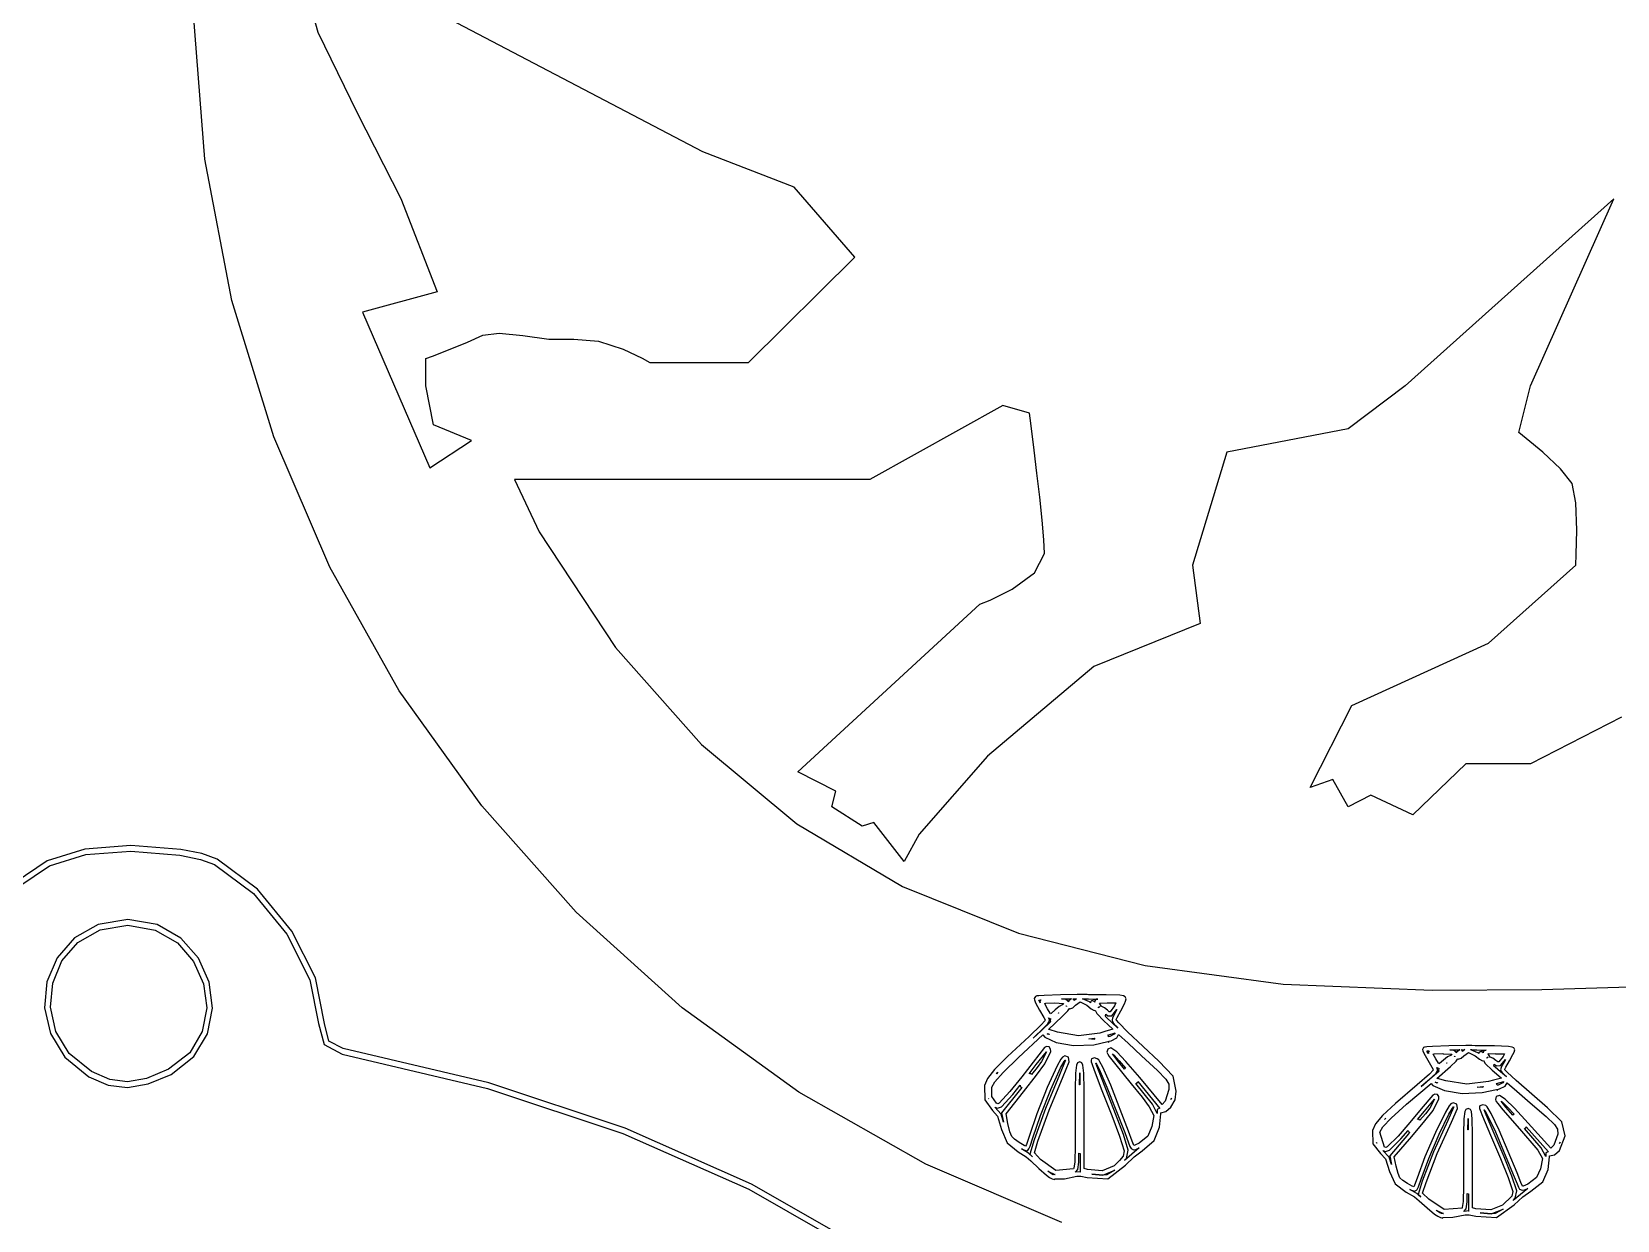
# Model space of a CAD drawing. Extents: x 23 to 528, y 384 to 592.
# Drawn here: x 342.7 to 404.4, y 485 to 531.3 of the extents above; entities that cross this region are included whole.
import ezdxf

# ---------------------------------------------------------------- set-up
doc = ezdxf.new("R2010")
doc.units = 0
doc.layers.get('0').update_dxf_attribs({"linetype": 'CONTINUOUS'})

msp = doc.modelspace()

# ---------------------------------------------------------------- linework, layer by layer
at = {"color": 0}
for p, q in [((352.944, 534.289), (353.811, 531.23)), ((368.797, 526.567), (355.205, 533.7)), ((349.413, 526.288), (348.97, 531.936)), ((353.811, 531.23), (355.339, 528.087)), ((355.339, 528.087), (357.043, 524.75)), ((372.343, 525.201), (368.797, 526.567)), ((350.463, 520.785), (349.413, 526.288)), ((374.706, 522.467), (372.343, 525.201)), ((357.043, 524.75), (358.447, 521.116)), ((404.248, 524.743), (396.124, 517.458)), ((400.999, 517.458), (404.248, 524.743)), ((370.568, 518.368), (374.706, 522.467)), ((358.447, 521.116), (355.54, 520.333)), ((352.09, 515.475), (350.463, 520.785)), ((355.54, 520.333), (358.161, 514.272)), ((358.898, 518.862), (359.632, 519.162)), ((359.632, 519.162), (360.228, 519.434)), ((360.228, 519.434), (360.867, 519.515)), ((360.867, 519.515), (361.781, 519.416)), ((361.781, 519.416), (362.804, 519.282)), ((362.804, 519.282), (363.774, 519.278)), ((363.774, 519.278), (364.733, 519.201)), ((364.733, 519.201), (365.693, 518.883)), ((358.013, 518.52), (358.274, 518.622)), ((358.013, 517.458), (358.013, 518.52)), ((358.274, 518.622), (358.898, 518.862)), ((365.693, 518.883), (366.43, 518.534)), ((366.43, 518.534), (366.727, 518.368)), ((366.727, 518.368), (370.568, 518.368)), ((358.309, 515.941), (358.013, 517.458)), ((396.124, 517.458), (393.908, 515.789)), ((400.554, 515.638), (400.999, 517.458)), ((380.464, 516.7), (375.296, 513.817)), ((381.501, 516.396), (380.464, 516.7)), ((359.784, 515.334), (358.309, 515.941)), ((381.526, 516.206), (381.501, 516.396)), ((381.593, 515.691), (381.526, 516.206)), ((354.274, 510.395), (352.09, 515.475)), ((358.161, 514.272), (359.784, 515.334)), ((381.688, 514.95), (381.593, 515.691)), ((393.908, 515.789), (389.181, 514.879)), ((400.837, 515.415), (400.554, 515.638)), ((401.479, 514.879), (400.837, 515.415)), ((381.794, 514.064), (381.688, 514.95)), ((389.181, 514.879), (387.851, 510.477)), ((402.174, 514.23), (401.479, 514.879)), ((381.903, 513.129), (381.794, 514.064)), ((402.622, 513.662), (402.174, 514.23)), ((375.296, 513.817), (361.467, 513.817)), ((361.467, 513.817), (362.419, 511.775)), ((402.77, 512.911), (402.622, 513.662)), ((381.998, 512.233), (381.903, 513.129)), ((402.809, 511.842), (402.77, 512.911)), ((382.065, 511.471), (381.998, 512.233)), ((362.419, 511.775), (365.397, 507.27)), ((402.788, 510.893), (402.809, 511.842)), ((382.09, 510.932), (382.065, 511.471)), ((356.979, 505.591), (354.274, 510.395)), ((381.698, 510.177), (382.09, 510.932)), ((387.851, 510.477), (388.147, 508.201)), ((399.373, 507.443), (402.77, 510.477)), ((402.77, 510.477), (402.788, 510.893)), ((380.834, 509.549), (381.698, 510.177)), ((379.578, 508.96), (379.97, 509.118)), ((379.97, 509.118), (380.834, 509.549)), ((372.491, 502.433), (379.578, 508.96)), ((388.147, 508.201), (384.013, 506.532)), ((365.397, 507.27), (368.737, 503.495)), ((394.056, 505.012), (399.373, 507.443)), ((384.013, 506.532), (379.875, 503.036)), ((360.186, 501.103), (356.979, 505.591)), ((392.43, 501.826), (394.056, 505.012)), ((404.544, 504.557), (400.999, 502.737)), ((368.737, 503.495), (372.456, 500.408)), ((379.875, 503.036), (377.215, 500.006)), ((373.966, 501.675), (372.491, 502.433)), ((398.487, 502.737), (396.42, 500.761)), ((400.999, 502.737), (398.487, 502.737)), ((393.315, 502.13), (392.43, 501.826)), ((393.908, 501.064), (393.315, 502.13)), ((363.866, 496.972), (360.186, 501.103)), ((373.817, 501.064), (373.966, 501.675)), ((394.794, 501.519), (393.908, 501.064)), ((396.42, 500.761), (394.794, 501.519)), ((374.999, 500.309), (373.817, 501.064)), ((372.456, 500.408), (376.566, 497.971)), ((375.444, 500.461), (374.999, 500.309)), ((376.626, 498.941), (375.444, 500.461)), ((377.215, 500.006), (376.626, 498.941)), ((344.733, 499.42), (343.269, 498.962)), ((346.527, 499.562), (344.733, 499.42)), ((344.774, 499.205), (346.527, 499.336)), ((348.473, 499.41), (346.527, 499.562)), ((346.527, 499.336), (348.437, 499.188)), ((349.293, 499.244), (348.473, 499.41)), ((349.887, 499.029), (349.293, 499.244)), ((343.269, 498.962), (342.022, 498.126)), ((342.17, 497.96), (343.366, 498.764)), ((343.366, 498.764), (344.774, 499.205)), ((348.437, 499.188), (349.238, 499.022)), ((349.238, 499.022), (349.781, 498.828)), ((349.781, 498.828), (351.303, 497.692)), ((351.463, 497.858), (349.887, 499.029)), ((351.303, 497.692), (352.603, 496.104)), ((352.795, 496.231), (351.463, 497.858)), ((376.566, 497.971), (381.081, 496.143)), ((367.99, 493.243), (363.866, 496.972)), ((345.258, 496.489), (344.331, 495.963)), ((344.47, 495.79), (345.331, 496.277)), ((346.417, 496.679), (345.258, 496.489)), ((345.331, 496.277), (346.417, 496.454)), ((347.555, 496.485), (346.417, 496.679)), ((346.417, 496.454), (347.479, 496.27)), ((347.479, 496.27), (348.341, 495.776)), ((348.48, 495.953), (347.555, 496.485)), ((353.716, 494.407), (352.795, 496.231)), ((344.331, 495.963), (343.659, 495.194)), ((343.849, 495.074), (344.47, 495.79)), ((348.341, 495.776), (348.974, 495.05)), ((349.165, 495.173), (348.48, 495.953)), ((352.603, 496.104), (353.501, 494.33)), ((381.081, 496.143), (386.009, 494.891)), ((343.659, 495.194), (343.267, 494.259)), ((343.488, 494.206), (343.849, 495.074)), ((348.974, 495.05), (349.364, 494.175)), ((349.583, 494.235), (349.165, 495.173)), ((353.501, 494.33), (353.836, 492.633)), ((354.065, 492.633), (353.716, 494.407)), ((386.009, 494.891), (391.372, 494.164)), ((343.267, 494.259), (343.174, 493.247)), ((343.4, 493.264), (343.488, 494.206)), ((349.364, 494.175), (349.484, 493.236)), ((349.709, 493.226), (349.583, 494.235)), ((381.734, 493.684), (381.691, 493.603)), ((381.769, 493.698), (381.734, 493.684)), ((381.794, 493.705), (381.769, 493.698)), ((381.864, 493.713), (381.794, 493.705)), ((382.08, 493.727), (381.864, 493.713)), ((382.718, 493.751), (382.08, 493.727)), ((383.367, 493.765), (382.718, 493.751)), ((383.604, 493.765), (383.367, 493.765)), ((383.738, 493.755), (383.604, 493.765)), ((383.752, 493.755), (383.738, 493.755)), ((383.805, 493.751), (383.752, 493.755)), ((383.974, 493.751), (383.805, 493.751)), ((384.485, 493.751), (383.974, 493.751)), ((385.025, 493.737), (384.485, 493.751)), ((385.17, 493.705), (385.025, 493.737)), ((385.226, 493.674), (385.17, 493.705)), ((391.372, 494.164), (397.178, 493.931)), ((397.178, 493.931), (401.44, 493.959)), ((401.44, 493.959), (405.79, 494.086)), ((343.174, 493.247), (343.402, 492.238)), ((343.608, 492.323), (343.4, 493.264)), ((349.484, 493.236), (349.312, 492.316)), ((349.517, 492.231), (349.709, 493.226)), ((372.533, 489.959), (367.99, 493.243)), ((381.691, 493.603), (381.698, 493.55)), ((381.698, 493.55), (381.737, 493.441)), ((381.737, 493.441), (381.893, 493.152)), ((381.878, 493.515), (381.868, 493.543)), ((381.868, 493.543), (381.875, 493.543)), ((381.875, 493.543), (381.949, 493.547)), ((381.924, 493.43), (381.878, 493.515)), ((381.893, 493.152), (382.058, 492.869)), ((381.949, 493.547), (381.914, 493.473)), ((381.914, 493.473), (381.924, 493.43)), ((381.952, 493.547), (381.949, 493.547)), ((381.949, 493.547), (381.952, 493.547)), ((382.101, 493.413), (382.143, 493.416)), ((382.108, 493.399), (382.101, 493.413)), ((382.207, 493.208), (382.108, 493.399)), ((382.143, 493.416), (382.489, 493.43)), ((382.312, 493.032), (382.207, 493.208)), ((382.503, 493.159), (382.348, 493.025)), ((382.489, 493.43), (382.827, 493.413)), ((382.665, 493.293), (382.503, 493.159)), ((382.782, 493.356), (382.665, 493.293)), ((382.75, 493.586), (383.134, 493.593)), ((382.894, 493.575), (382.75, 493.586)), ((382.778, 492.898), (382.993, 493.123)), ((382.799, 493.353), (382.782, 493.356)), ((382.827, 493.413), (382.799, 493.353)), ((383.004, 493.494), (382.894, 493.575)), ((382.933, 493.324), (382.94, 493.31)), ((382.94, 493.296), (382.933, 493.324)), ((382.94, 493.31), (382.94, 493.296)), ((382.993, 493.123), (383.053, 493.197)), ((383.036, 493.511), (383.004, 493.469)), ((383.004, 493.469), (383.004, 493.494)), ((383.095, 493.568), (383.036, 493.511)), ((383.053, 493.197), (383.06, 493.212)), ((383.06, 493.212), (383.071, 493.205)), ((383.071, 493.205), (383.191, 493.24)), ((383.12, 493.586), (383.095, 493.568)), ((383.134, 493.593), (383.12, 493.586)), ((383.187, 493.593), (383.332, 493.596)), ((383.198, 493.593), (383.187, 493.593)), ((383.191, 493.24), (383.29, 493.342)), ((383.223, 493.568), (383.198, 493.593)), ((383.233, 493.554), (383.223, 493.568)), ((383.24, 493.543), (383.233, 493.554)), ((383.244, 493.522), (383.24, 493.543)), ((383.332, 493.596), (383.244, 493.522)), ((383.29, 493.342), (383.477, 493.473)), ((383.477, 493.473), (383.734, 493.342)), ((383.572, 493.596), (383.6, 493.596)), ((383.836, 493.469), (383.572, 493.596)), ((383.6, 493.596), (383.702, 493.593)), ((383.702, 493.593), (383.741, 493.586)), ((383.734, 493.342), (383.9, 493.201)), ((383.741, 493.586), (383.798, 493.586)), ((383.798, 493.586), (383.97, 493.578)), ((383.875, 493.434), (383.836, 493.469)), ((383.879, 493.455), (383.875, 493.434)), ((383.893, 493.487), (383.879, 493.455)), ((383.925, 493.511), (383.893, 493.487)), ((383.9, 493.201), (384.016, 493.134)), ((383.953, 493.518), (383.925, 493.511)), ((383.974, 493.518), (383.953, 493.518)), ((383.97, 493.578), (384.161, 493.582)), ((384.002, 493.504), (383.974, 493.518)), ((384.023, 493.487), (384.002, 493.504)), ((384.016, 493.134), (384.059, 493.145)), ((384.044, 493.466), (384.023, 493.487)), ((384.104, 493.575), (384.041, 493.504)), ((384.041, 493.504), (384.044, 493.466)), ((384.059, 493.145), (384.126, 493.021)), ((384.161, 493.582), (384.104, 493.575)), ((384.246, 493.293), (384.186, 493.247)), ((384.186, 493.247), (384.193, 493.268)), ((384.193, 493.268), (384.246, 493.293)), ((384.228, 493.423), (384.263, 493.427)), ((384.235, 493.416), (384.228, 493.423)), ((384.313, 493.289), (384.235, 493.416)), ((384.263, 493.427), (384.528, 493.43)), ((384.32, 493.289), (384.313, 493.289)), ((384.313, 493.289), (384.313, 493.289)), ((384.422, 493.24), (384.32, 493.289)), ((384.535, 493.145), (384.422, 493.24)), ((384.528, 493.43), (384.866, 493.43)), ((384.609, 493.085), (384.535, 493.145)), ((384.648, 493.085), (384.609, 493.085)), ((384.81, 493.314), (384.648, 493.085)), ((384.711, 492.929), (384.905, 493.18)), ((384.905, 493.18), (384.785, 492.947)), ((384.866, 493.43), (384.81, 493.314)), ((384.923, 492.869), (385.057, 493.123)), ((385.057, 493.123), (385.202, 493.391)), ((385.202, 493.391), (385.247, 493.497)), ((385.265, 493.589), (385.226, 493.674)), ((385.247, 493.497), (385.265, 493.589)), ((353.836, 492.633), (354.051, 491.811)), ((354.231, 491.949), (354.065, 492.633)), ((381.96, 492.58), (381.487, 492.121)), ((381.649, 492.054), (382.069, 492.46)), ((382.334, 492.704), (381.956, 492.344)), ((382.097, 492.732), (381.96, 492.58)), ((382.058, 492.869), (382.111, 492.767)), ((382.069, 492.46), (382.214, 492.622)), ((382.115, 492.756), (382.097, 492.732)), ((382.111, 492.767), (382.115, 492.756)), ((382.214, 492.622), (382.256, 492.679)), ((382.249, 492.397), (382.778, 492.898)), ((382.249, 492.845), (382.309, 492.816)), ((382.281, 492.774), (382.249, 492.845)), ((382.256, 492.679), (382.274, 492.711)), ((382.274, 492.711), (382.281, 492.774)), ((382.309, 492.816), (382.323, 492.82)), ((382.323, 492.82), (382.309, 492.728)), ((382.309, 492.728), (382.334, 492.704)), ((382.326, 493.01), (382.312, 493.032)), ((382.348, 493.025), (382.326, 493.01)), ((382.626, 493.046), (382.633, 493.049)), ((382.633, 493.035), (382.626, 493.046)), ((382.63, 493.049), (382.63, 493.046)), ((382.633, 493.049), (382.63, 493.049)), ((382.63, 493.046), (382.633, 493.035)), ((384.126, 493.021), (384.397, 492.739)), ((384.397, 492.739), (384.567, 492.584)), ((384.447, 492.922), (384.457, 492.929)), ((384.503, 492.866), (384.447, 492.922)), ((384.457, 492.929), (384.471, 492.989)), ((384.471, 492.989), (384.556, 492.926)), ((384.711, 492.672), (384.503, 492.866)), ((384.556, 492.926), (384.711, 492.929)), ((384.567, 492.584), (384.754, 492.411)), ((384.948, 492.453), (384.711, 492.672)), ((384.739, 492.848), (384.718, 492.76)), ((384.718, 492.76), (384.736, 492.693)), ((384.736, 492.693), (384.768, 492.651)), ((384.785, 492.947), (384.739, 492.848)), ((384.768, 492.651), (384.863, 492.534)), ((384.863, 492.534), (384.948, 492.453)), ((384.881, 492.767), (384.884, 492.781)), ((384.888, 492.756), (384.881, 492.767)), ((384.884, 492.781), (384.923, 492.869)), ((384.976, 492.654), (384.888, 492.756)), ((385.322, 492.308), (384.976, 492.654)), ((343.402, 492.238), (343.966, 491.314)), ((344.136, 491.462), (343.608, 492.323)), ((349.312, 492.316), (348.821, 491.494)), ((348.988, 491.345), (349.517, 492.231)), ((354.799, 491.656), (354.231, 491.949)), ((381.487, 492.121), (380.644, 491.342)), ((381.078, 491.31), (382.027, 492.185)), ((381.794, 492.192), (381.649, 492.054)), ((381.956, 492.344), (381.794, 492.192)), ((382.027, 492.185), (382.097, 492.093)), ((382.097, 492.093), (382.545, 491.885)), ((382.189, 492.234), (382.245, 492.227)), ((382.266, 492.196), (382.189, 492.234)), ((382.245, 492.227), (382.274, 492.22)), ((382.27, 492.397), (382.249, 492.397)), ((382.274, 492.22), (382.266, 492.196)), ((382.595, 492.294), (382.27, 492.397)), ((382.545, 491.885), (383.223, 491.769)), ((383.409, 492.146), (382.595, 492.294)), ((384.249, 492.259), (383.409, 492.146)), ((383.815, 492.03), (384.044, 492.061)), ((384.023, 492.012), (383.815, 492.03)), ((384.013, 491.804), (384.56, 491.931)), ((384.044, 492.061), (384.023, 492.019)), ((384.023, 492.019), (384.023, 492.012)), ((384.44, 492.316), (384.249, 492.259)), ((384.443, 492.316), (384.44, 492.319)), ((384.44, 492.319), (384.44, 492.316)), ((384.754, 492.411), (384.443, 492.316)), ((384.56, 492.178), (384.842, 492.263)), ((384.577, 492.16), (384.56, 492.178)), ((384.56, 491.931), (384.598, 491.885)), ((384.584, 492.107), (384.577, 492.16)), ((384.627, 492.118), (384.584, 492.107)), ((384.598, 491.938), (384.679, 491.959)), ((384.598, 491.885), (384.598, 491.938)), ((384.806, 492.21), (384.627, 492.118)), ((384.679, 491.959), (384.902, 492.076)), ((384.845, 492.266), (384.806, 492.21)), ((384.842, 492.263), (384.845, 492.266)), ((384.902, 492.076), (384.972, 492.206)), ((384.972, 492.206), (385.343, 491.86)), ((386.542, 491.165), (385.322, 492.308)), ((385.343, 491.86), (385.865, 491.377)), ((343.966, 491.314), (344.89, 490.559)), ((345.003, 490.756), (344.136, 491.462)), ((348.821, 491.494), (347.992, 490.851)), ((348.096, 490.65), (348.988, 491.345)), ((354.051, 491.811), (354.757, 491.434)), ((354.757, 491.434), (360.408, 490.097)), ((360.468, 490.319), (354.799, 491.656)), ((380.644, 491.342), (380.139, 490.834)), ((380.481, 490.728), (381.078, 491.31)), ((382.094, 491.691), (381.649, 491.13)), ((381.769, 491.028), (382.164, 491.522)), ((382.164, 491.522), (381.977, 491.155)), ((382.171, 491.74), (382.094, 491.691)), ((382.104, 491.056), (382.33, 491.546)), ((382.274, 491.723), (382.171, 491.74)), ((382.323, 491.635), (382.274, 491.723)), ((382.33, 491.546), (382.323, 491.635)), ((382.725, 491.243), (382.58, 490.982)), ((382.785, 491.324), (382.725, 491.243)), ((382.877, 491.374), (382.785, 491.324)), ((383.021, 491.317), (382.877, 491.374)), ((383.053, 491.141), (383.021, 491.317)), ((383.223, 491.769), (384.013, 491.804)), ((383.921, 491.254), (383.9, 491.201)), ((384.037, 491.292), (383.921, 491.254)), ((384.143, 491.261), (384.037, 491.292)), ((384.2, 491.211), (384.143, 491.261)), ((384.552, 491.631), (384.521, 491.515)), ((384.521, 491.515), (384.535, 491.462)), ((384.535, 491.462), (384.552, 491.43)), ((384.672, 491.677), (384.552, 491.631)), ((384.552, 491.43), (384.609, 491.345)), ((384.609, 491.345), (384.81, 491.084)), ((384.902, 491.525), (384.672, 491.677)), ((384.739, 491.444), (384.799, 491.398)), ((384.93, 491.19), (384.739, 491.444)), ((384.799, 491.398), (385, 491.183)), ((385.258, 491.155), (384.902, 491.525)), ((385.865, 491.377), (386.493, 490.799)), ((396.843, 491.695), (396.801, 491.617)), ((396.801, 491.617), (396.808, 491.568)), ((396.808, 491.568), (396.847, 491.469)), ((396.879, 491.709), (396.843, 491.695)), ((396.847, 491.469), (397.002, 491.201)), ((396.907, 491.712), (396.879, 491.709)), ((396.974, 491.719), (396.907, 491.712)), ((397.189, 491.733), (396.974, 491.719)), ((396.988, 491.532), (396.977, 491.564)), ((396.977, 491.564), (396.984, 491.564)), ((396.984, 491.564), (397.058, 491.568)), ((397.034, 491.458), (396.988, 491.532)), ((397.058, 491.564), (397.023, 491.501)), ((397.023, 491.501), (397.034, 491.458)), ((397.058, 491.568), (397.062, 491.564)), ((397.062, 491.564), (397.058, 491.564)), ((397.831, 491.755), (397.189, 491.733)), ((397.21, 491.441), (397.252, 491.444)), ((397.217, 491.43), (397.21, 491.441)), ((397.316, 491.254), (397.217, 491.43)), ((397.252, 491.444), (397.598, 491.458)), ((397.422, 491.084), (397.316, 491.254)), ((397.598, 491.458), (397.602, 491.455)), ((397.602, 491.455), (397.94, 491.441)), ((397.775, 491.328), (397.612, 491.201)), ((397.895, 491.388), (397.775, 491.328)), ((398.484, 491.769), (397.831, 491.755)), ((397.863, 491.599), (398.251, 491.606)), ((398.007, 491.592), (397.863, 491.599)), ((397.912, 491.384), (397.895, 491.388)), ((397.94, 491.441), (397.912, 491.384)), ((398.117, 491.518), (398.007, 491.592)), ((398.046, 491.356), (398.053, 491.349)), ((398.053, 491.328), (398.046, 491.356)), ((398.053, 491.349), (398.053, 491.328)), ((398.106, 491.169), (398.166, 491.24)), ((398.149, 491.532), (398.117, 491.494)), ((398.117, 491.494), (398.117, 491.518)), ((398.209, 491.585), (398.149, 491.532)), ((398.166, 491.24), (398.173, 491.254)), ((398.173, 491.254), (398.184, 491.243)), ((398.184, 491.243), (398.304, 491.278)), ((398.233, 491.603), (398.209, 491.585)), ((398.251, 491.606), (398.233, 491.603)), ((398.304, 491.61), (398.445, 491.613)), ((398.311, 491.606), (398.304, 491.61)), ((398.304, 491.278), (398.406, 491.377)), ((398.339, 491.589), (398.311, 491.606)), ((398.35, 491.575), (398.339, 491.589)), ((398.353, 491.561), (398.35, 491.575)), ((398.357, 491.546), (398.353, 491.561)), ((398.448, 491.613), (398.357, 491.546)), ((398.406, 491.377), (398.593, 491.497)), ((398.445, 491.613), (398.448, 491.613)), ((398.72, 491.772), (398.484, 491.772)), ((398.484, 491.772), (398.484, 491.769)), ((398.593, 491.497), (398.851, 491.37)), ((398.688, 491.613), (398.716, 491.613)), ((398.688, 491.61), (398.688, 491.613)), ((398.953, 491.494), (398.688, 491.61)), ((398.716, 491.613), (398.819, 491.606)), ((398.854, 491.765), (398.72, 491.772)), ((398.819, 491.606), (398.861, 491.603)), ((398.851, 491.37), (399.016, 491.243)), ((398.868, 491.765), (398.854, 491.765)), ((398.861, 491.603), (398.914, 491.599)), ((398.921, 491.758), (398.868, 491.765)), ((398.914, 491.599), (399.087, 491.592)), ((399.09, 491.755), (398.921, 491.758)), ((398.992, 491.458), (398.953, 491.494)), ((398.999, 491.479), (398.992, 491.458)), ((399.009, 491.508), (398.999, 491.479)), ((399.041, 491.532), (399.009, 491.508)), ((399.016, 491.243), (399.136, 491.18)), ((399.073, 491.539), (399.041, 491.532)), ((399.09, 491.532), (399.073, 491.539)), ((399.087, 491.592), (399.281, 491.592)), ((399.605, 491.755), (399.09, 491.755)), ((399.119, 491.522), (399.09, 491.532)), ((399.143, 491.504), (399.119, 491.522)), ((399.161, 491.486), (399.143, 491.504)), ((399.221, 491.585), (399.157, 491.525)), ((399.157, 491.525), (399.161, 491.486)), ((399.281, 491.592), (399.221, 491.585)), ((399.362, 491.328), (399.306, 491.285)), ((399.306, 491.285), (399.313, 491.307)), ((399.313, 491.307), (399.362, 491.328)), ((399.348, 491.451), (399.38, 491.455)), ((399.355, 491.444), (399.348, 491.451)), ((399.433, 491.324), (399.355, 491.444)), ((399.38, 491.455), (399.648, 491.458)), ((399.436, 491.324), (399.433, 491.324)), ((399.542, 491.282), (399.436, 491.324)), ((399.655, 491.19), (399.542, 491.282)), ((400.145, 491.74), (399.605, 491.755)), ((399.648, 491.458), (399.648, 491.455)), ((399.648, 491.455), (399.99, 491.455)), ((399.934, 491.349), (399.768, 491.137)), ((399.831, 490.989), (400.029, 491.225)), ((400.029, 491.225), (399.905, 491.007)), ((399.99, 491.455), (399.934, 491.349)), ((400.293, 491.712), (400.145, 491.74)), ((400.181, 491.173), (400.322, 491.423)), ((400.35, 491.684), (400.293, 491.712)), ((400.322, 491.423), (400.368, 491.518)), ((400.389, 491.606), (400.35, 491.684)), ((400.368, 491.518), (400.389, 491.606)), ((345.707, 490.446), (345.003, 490.756)), ((347.992, 490.851), (347.146, 490.492)), ((347.209, 490.28), (348.096, 490.65)), ((380.139, 490.834), (379.871, 490.492)), ((380.16, 490.361), (380.481, 490.728)), ((380.273, 490.739), (380.22, 490.675)), ((380.22, 490.675), (380.252, 490.717)), ((380.252, 490.717), (380.273, 490.739)), ((381.649, 491.13), (381.208, 490.548)), ((381.275, 489.966), (381.783, 490.619)), ((381.494, 490.675), (381.769, 491.028)), ((381.526, 490.682), (381.494, 490.675)), ((381.586, 490.654), (381.526, 490.682)), ((381.589, 490.643), (381.586, 490.654)), ((381.804, 490.922), (381.589, 490.643)), ((381.783, 490.619), (382.104, 491.056)), ((381.977, 491.155), (381.804, 490.922)), ((382.679, 490.636), (382.122, 489.327)), ((382.58, 490.982), (382.192, 490.135)), ((382.337, 490.065), (382.718, 490.901)), ((382.898, 491.176), (382.679, 490.636)), ((382.718, 490.901), (382.856, 491.148)), ((382.82, 490.562), (383.053, 491.141)), ((382.856, 491.148), (382.898, 491.204)), ((382.898, 491.204), (382.905, 491.204)), ((382.905, 491.204), (382.898, 491.176)), ((383.3, 490.7), (383.286, 490.072)), ((383.332, 491.007), (383.3, 490.7)), ((383.371, 491.095), (383.332, 491.007)), ((383.459, 491.144), (383.371, 491.095)), ((383.452, 490.245), (383.459, 490.693)), ((383.547, 491.095), (383.459, 491.144)), ((383.459, 490.714), (383.462, 490.689)), ((383.459, 490.693), (383.462, 490.714)), ((383.462, 490.714), (383.459, 490.714)), ((383.462, 490.689), (383.466, 490.248)), ((383.586, 491.007), (383.547, 491.095)), ((383.618, 490.7), (383.586, 491.007)), ((383.632, 490.068), (383.618, 490.7)), ((383.9, 491.201), (383.9, 491.176)), ((383.9, 491.176), (383.903, 491.144)), ((383.903, 491.144), (383.928, 491.067)), ((383.928, 491.067), (384.016, 490.816)), ((384.016, 490.816), (384.327, 490.022)), ((384.08, 491.105), (384.08, 491.105)), ((384.087, 491.088), (384.108, 491.053)), ((384.161, 490.876), (384.087, 491.088)), ((384.108, 491.053), (384.214, 490.848)), ((384.471, 490.089), (384.161, 490.876)), ((384.246, 491.141), (384.2, 491.211)), ((384.214, 490.848), (384.521, 490.157)), ((384.355, 490.926), (384.246, 491.141)), ((384.665, 490.227), (384.355, 490.926)), ((384.81, 491.084), (385.456, 490.284)), ((385.202, 490.855), (384.93, 491.19)), ((385, 491.183), (385.247, 490.897)), ((385.247, 490.897), (385.202, 490.855)), ((385.794, 490.53), (385.258, 491.155)), ((386.493, 490.799), (386.814, 490.467)), ((387.092, 490.576), (386.542, 491.165)), ((397.069, 490.664), (396.593, 490.238)), ((397.002, 491.201), (397.168, 490.936)), ((397.21, 490.809), (397.069, 490.664)), ((397.446, 490.777), (397.069, 490.446)), ((397.168, 490.936), (397.221, 490.841)), ((397.178, 490.555), (397.327, 490.703)), ((397.228, 490.83), (397.21, 490.809)), ((397.221, 490.841), (397.228, 490.83)), ((397.327, 490.703), (397.369, 490.756)), ((397.362, 490.492), (397.891, 490.961)), ((397.362, 490.911), (397.422, 490.887)), ((397.39, 490.844), (397.362, 490.911)), ((397.369, 490.756), (397.383, 490.784)), ((397.383, 490.784), (397.39, 490.844)), ((397.436, 491.063), (397.422, 491.084)), ((397.422, 490.887), (397.432, 490.89)), ((397.432, 490.89), (397.422, 490.806)), ((397.422, 490.806), (397.446, 490.777)), ((397.457, 491.077), (397.436, 491.063)), ((397.612, 491.201), (397.457, 491.077)), ((397.739, 491.098), (397.746, 491.105)), ((397.746, 491.091), (397.739, 491.098)), ((397.743, 491.105), (397.743, 491.098)), ((397.746, 491.105), (397.743, 491.105)), ((397.743, 491.098), (397.746, 491.091)), ((397.891, 490.961), (398.106, 491.169)), ((399.136, 491.18), (399.179, 491.19)), ((399.179, 491.19), (399.242, 491.074)), ((399.242, 491.074), (399.514, 490.813)), ((399.514, 490.813), (399.683, 490.668)), ((399.567, 490.986), (399.577, 490.989)), ((399.623, 490.929), (399.567, 490.986)), ((399.577, 490.989), (399.591, 491.045)), ((399.591, 491.045), (399.676, 490.986)), ((399.831, 490.749), (399.623, 490.929)), ((399.729, 491.137), (399.655, 491.19)), ((399.676, 490.986), (399.831, 490.989)), ((399.683, 490.668), (399.874, 490.506)), ((399.768, 491.137), (399.729, 491.137)), ((400.068, 490.548), (399.831, 490.749)), ((399.859, 490.915), (399.838, 490.83)), ((399.838, 490.83), (399.859, 490.77)), ((399.905, 491.007), (399.859, 490.915)), ((399.859, 490.77), (399.888, 490.732)), ((399.888, 490.732), (399.986, 490.626)), ((399.986, 490.626), (400.068, 490.548)), ((400.001, 490.841), (400.008, 490.851)), ((400.011, 490.83), (400.001, 490.841)), ((400.008, 490.851), (400.043, 490.936)), ((400.096, 490.735), (400.011, 490.83)), ((400.043, 490.936), (400.181, 491.173)), ((400.442, 490.411), (400.096, 490.735)), ((344.89, 490.559), (345.645, 490.234)), ((345.645, 490.234), (346.406, 490.142)), ((346.405, 490.358), (345.707, 490.446)), ((347.146, 490.492), (346.405, 490.358)), ((346.406, 490.142), (347.209, 490.28)), ((360.408, 490.097), (365.679, 488.347)), ((365.764, 488.558), (360.468, 490.319)), ((379.871, 490.492), (379.758, 490.216)), ((379.758, 490.216), (379.765, 489.656)), ((380.037, 489.79), (380.044, 490.146)), ((380.044, 490.146), (380.16, 490.361)), ((381.155, 490.075), (380.421, 489.151)), ((381.208, 490.548), (380.742, 489.977)), ((380.855, 489.864), (381.138, 490.224)), ((381.138, 490.224), (381.138, 490.216)), ((381.138, 490.216), (381.159, 490.16)), ((381.201, 490.139), (381.155, 490.075)), ((381.159, 490.16), (381.201, 490.139)), ((382.192, 490.135), (381.787, 489.119)), ((381.931, 489.052), (382.337, 490.065)), ((382.266, 489.26), (382.82, 490.562)), ((383.286, 490.072), (383.282, 488.992)), ((383.466, 490.248), (383.452, 490.245)), ((383.635, 488.989), (383.632, 490.068)), ((384.327, 490.022), (384.711, 489.045)), ((384.856, 489.112), (384.471, 490.089)), ((384.521, 490.157), (385.212, 488.382)), ((385.36, 488.442), (384.665, 490.227)), ((385.456, 490.284), (385.886, 489.758)), ((385.65, 490.298), (385.71, 490.336)), ((386.288, 489.49), (385.65, 490.298)), ((385.71, 490.336), (385.717, 490.368)), ((385.717, 490.368), (386.581, 489.327)), ((386.673, 489.472), (385.794, 490.53)), ((386.934, 490.061), (386.786, 489.606)), ((386.814, 490.467), (386.923, 490.273)), ((386.923, 490.273), (386.934, 490.061)), ((387.219, 490.001), (387.092, 490.576)), ((387.174, 489.659), (387.219, 490.001)), ((396.593, 490.238), (395.75, 489.514)), ((396.184, 489.483), (397.14, 490.298)), ((396.755, 490.174), (397.178, 490.555)), ((397.069, 490.446), (396.755, 490.174)), ((397.14, 490.298), (397.203, 490.213)), ((397.203, 490.213), (397.658, 490.019)), ((397.298, 490.343), (397.355, 490.336)), ((397.376, 490.308), (397.298, 490.343)), ((397.355, 490.336), (397.383, 490.329)), ((397.379, 490.492), (397.362, 490.492)), ((397.383, 490.329), (397.376, 490.308)), ((397.708, 490.4), (397.379, 490.492)), ((397.658, 490.019), (398.339, 489.91)), ((398.526, 490.262), (397.708, 490.4)), ((399.369, 490.368), (398.526, 490.262)), ((398.932, 490.153), (399.161, 490.181)), ((399.143, 490.135), (398.932, 490.153)), ((399.129, 489.945), (399.68, 490.058)), ((399.161, 490.181), (399.143, 490.142)), ((399.143, 490.142), (399.143, 490.135)), ((399.56, 490.418), (399.369, 490.368)), ((399.874, 490.506), (399.56, 490.418)), ((399.56, 490.418), (399.56, 490.425)), ((399.56, 490.425), (399.56, 490.418)), ((399.68, 490.291), (399.962, 490.372)), ((399.697, 490.273), (399.68, 490.291)), ((399.68, 490.058), (399.715, 490.019)), ((399.708, 490.224), (399.697, 490.273)), ((399.747, 490.234), (399.708, 490.224)), ((399.715, 490.065), (399.8, 490.086)), ((399.715, 490.019), (399.715, 490.065)), ((399.927, 490.322), (399.747, 490.234)), ((399.8, 490.086), (400.022, 490.195)), ((399.969, 490.372), (399.927, 490.322)), ((399.962, 490.372), (399.969, 490.372)), ((400.022, 490.195), (400.092, 490.319)), ((400.092, 490.319), (400.466, 489.994)), ((401.669, 489.349), (400.442, 490.411)), ((400.466, 489.994), (400.992, 489.546)), ((377.465, 487.154), (372.533, 489.959)), ((379.765, 489.656), (380.062, 489.246)), ((379.91, 489.712), (379.924, 489.691)), ((379.924, 489.691), (379.91, 489.712)), ((380.224, 489.525), (380.037, 489.79)), ((380.4, 489.102), (380.157, 489.377)), ((380.157, 489.377), (380.263, 489.335)), ((380.27, 489.504), (380.224, 489.525)), ((380.263, 489.335), (380.414, 489.391)), ((380.326, 489.532), (380.27, 489.504)), ((380.742, 489.977), (380.326, 489.532)), ((380.414, 489.391), (380.855, 489.864)), ((380.591, 489.109), (381.275, 489.966)), ((385.886, 489.758), (386.165, 489.387)), ((386.165, 489.387), (386.348, 489.049)), ((386.468, 489.13), (386.288, 489.49)), ((386.786, 489.606), (386.673, 489.472)), ((386.81, 489.2), (387.004, 489.377)), ((387.036, 489.723), (387.004, 489.666)), ((387.004, 489.666), (387.036, 489.723)), ((387.004, 489.377), (387.174, 489.659)), ((395.75, 489.514), (395.245, 489.042)), ((395.584, 488.939), (396.184, 489.483)), ((397.203, 489.835), (396.755, 489.313)), ((396.882, 489.218), (397.274, 489.68)), ((397.274, 489.68), (397.09, 489.338)), ((397.281, 489.881), (397.203, 489.835)), ((397.214, 489.246), (397.443, 489.701)), ((397.387, 489.867), (397.281, 489.881)), ((397.436, 489.786), (397.387, 489.867)), ((397.443, 489.701), (397.436, 489.786)), ((397.838, 489.419), (397.693, 489.176)), ((397.898, 489.497), (397.838, 489.419)), ((397.99, 489.543), (397.898, 489.497)), ((397.969, 489.331), (398.011, 489.384)), ((398.134, 489.49), (397.99, 489.543)), ((398.011, 489.384), (398.018, 489.384)), ((398.018, 489.384), (398.011, 489.359)), ((398.166, 489.327), (398.134, 489.49)), ((398.339, 489.91), (399.129, 489.945)), ((399.038, 489.43), (399.016, 489.38)), ((399.016, 489.38), (399.016, 489.359)), ((399.154, 489.465), (399.038, 489.43)), ((399.263, 489.437), (399.154, 489.465)), ((399.32, 489.387), (399.263, 489.437)), ((399.362, 489.327), (399.32, 489.387)), ((399.673, 489.783), (399.641, 489.673)), ((399.641, 489.673), (399.655, 489.624)), ((399.655, 489.624), (399.673, 489.592)), ((399.792, 489.825), (399.673, 489.783)), ((399.673, 489.592), (399.729, 489.518)), ((399.729, 489.518), (399.93, 489.271)), ((400.022, 489.684), (399.792, 489.825)), ((399.859, 489.606), (399.919, 489.564)), ((400.05, 489.373), (399.859, 489.606)), ((399.919, 489.564), (400.121, 489.363)), ((400.382, 489.338), (400.022, 489.684)), ((400.322, 489.059), (400.05, 489.373)), ((400.121, 489.363), (400.368, 489.102)), ((400.992, 489.546), (401.62, 489.006)), ((380.062, 489.246), (380.259, 489.021)), ((380.259, 489.021), (380.414, 488.505)), ((380.492, 488.795), (380.4, 489.102)), ((380.421, 489.151), (380.492, 488.795)), ((380.665, 488.731), (380.591, 489.109)), ((381.787, 489.119), (381.487, 488.227)), ((381.635, 488.177), (381.931, 489.052)), ((382.122, 489.327), (381.684, 488.096)), ((381.833, 488.047), (382.266, 489.26)), ((383.282, 488.992), (383.279, 487.867)), ((383.635, 486.985), (383.635, 488.989)), ((384.711, 489.045), (385.011, 488.248)), ((385.159, 488.308), (384.856, 489.112)), ((386.348, 489.049), (386.267, 488.615)), ((386.479, 489.282), (386.468, 489.13)), ((386.57, 489.331), (386.479, 489.282)), ((386.567, 488.59), (386.62, 489.119)), ((386.581, 489.327), (386.57, 489.331)), ((386.613, 489.155), (386.81, 489.2)), ((386.62, 489.119), (386.613, 489.155)), ((395.245, 489.042), (394.974, 488.721)), ((395.263, 488.601), (395.584, 488.939)), ((395.376, 488.946), (395.323, 488.89)), ((395.323, 488.89), (395.355, 488.929)), ((395.355, 488.929), (395.376, 488.946)), ((396.314, 488.774), (395.848, 488.241)), ((396.755, 489.313), (396.314, 488.774)), ((396.381, 488.23), (396.893, 488.837)), ((396.6, 488.89), (396.882, 489.218)), ((396.635, 488.901), (396.6, 488.89)), ((396.692, 488.872), (396.635, 488.901)), ((396.699, 488.862), (396.692, 488.872)), ((396.914, 489.119), (396.699, 488.862)), ((396.893, 488.837), (397.214, 489.246)), ((397.09, 489.338), (396.914, 489.119)), ((397.792, 488.855), (397.231, 487.634)), ((397.693, 489.176), (397.305, 488.389)), ((397.376, 487.571), (397.933, 488.784)), ((397.45, 488.326), (397.831, 489.102)), ((398.011, 489.359), (397.792, 488.855)), ((397.831, 489.102), (397.969, 489.331)), ((397.933, 488.784), (398.166, 489.327)), ((398.413, 488.915), (398.399, 488.329)), ((398.448, 489.2), (398.413, 488.915)), ((398.484, 489.285), (398.448, 489.2)), ((398.575, 489.327), (398.484, 489.285)), ((398.568, 488.491), (398.575, 488.904)), ((398.664, 489.285), (398.575, 489.327)), ((398.575, 488.929), (398.579, 488.904)), ((398.575, 488.925), (398.575, 488.929)), ((398.575, 488.904), (398.575, 488.925)), ((398.579, 488.904), (398.582, 488.491)), ((398.702, 489.2), (398.664, 489.285)), ((398.734, 488.915), (398.702, 489.2)), ((398.748, 488.326), (398.734, 488.915)), ((399.016, 489.359), (399.023, 489.327)), ((399.023, 489.327), (399.045, 489.257)), ((399.045, 489.257), (399.133, 489.021)), ((399.133, 489.021), (399.447, 488.283)), ((399.2, 489.292), (399.2, 489.292)), ((399.207, 489.275), (399.228, 489.243)), ((399.281, 489.077), (399.207, 489.275)), ((399.228, 489.243), (399.334, 489.052)), ((399.591, 488.347), (399.281, 489.077)), ((399.334, 489.052), (399.641, 488.407)), ((399.475, 489.123), (399.362, 489.327)), ((399.785, 488.474), (399.475, 489.123)), ((399.93, 489.271), (400.579, 488.527)), ((400.368, 489.102), (400.322, 489.059)), ((400.918, 488.756), (400.382, 489.338)), ((401.8, 487.772), (400.918, 488.756)), ((401.62, 489.006), (401.941, 488.696)), ((402.223, 488.798), (401.669, 489.349)), ((402.35, 488.262), (402.223, 488.798)), ((365.679, 488.347), (370.586, 486.177)), ((370.688, 486.378), (365.764, 488.558)), ((380.414, 488.505), (380.637, 487.983)), ((380.746, 488.414), (380.665, 488.731)), ((380.817, 488.23), (380.746, 488.414)), ((380.926, 488.132), (380.817, 488.23)), ((381.106, 487.998), (380.926, 488.132)), ((381.487, 488.227), (381.385, 487.923)), ((381.529, 487.86), (381.635, 488.177)), ((385.011, 488.248), (385.195, 487.666)), ((385.346, 487.694), (385.159, 488.308)), ((385.212, 488.382), (385.357, 487.983)), ((385.505, 488.047), (385.36, 488.442)), ((386.112, 488.248), (385.777, 487.976)), ((386.267, 488.615), (386.112, 488.248)), ((386.359, 488.075), (386.567, 488.59)), ((394.974, 488.721), (394.861, 488.463)), ((394.861, 488.463), (394.868, 487.941)), ((395.146, 488.4), (395.263, 488.601)), ((395.326, 487.821), (395.146, 488.4)), ((395.848, 488.241), (395.429, 487.828)), ((395.517, 487.698), (395.961, 488.135)), ((396.261, 488.333), (395.524, 487.475)), ((395.697, 487.433), (396.381, 488.23)), ((395.961, 488.135), (396.244, 488.47)), ((396.244, 488.47), (396.244, 488.463)), ((396.244, 488.463), (396.265, 488.41)), ((396.311, 488.389), (396.261, 488.333)), ((396.265, 488.41), (396.311, 488.389)), ((397.305, 488.389), (396.893, 487.44)), ((397.041, 487.38), (397.45, 488.326)), ((398.399, 488.329), (398.399, 487.327)), ((398.582, 488.491), (398.568, 488.491)), ((398.752, 487.324), (398.748, 488.326)), ((399.447, 488.283), (399.835, 487.373)), ((399.979, 487.437), (399.591, 488.347)), ((399.641, 488.407), (400.332, 486.756)), ((400.48, 486.816), (399.785, 488.474)), ((400.579, 488.527), (401.292, 487.694)), ((400.773, 488.537), (400.833, 488.576)), ((401.415, 487.786), (400.773, 488.537)), ((400.833, 488.576), (400.84, 488.604)), ((400.84, 488.604), (401.708, 487.638)), ((402.064, 488.319), (401.913, 487.895)), ((401.941, 488.696), (402.05, 488.516)), ((402.05, 488.516), (402.064, 488.319)), ((402.135, 487.684), (402.35, 488.262)), ((380.637, 487.983), (381.064, 487.638)), ((381.064, 487.638), (381.377, 487.444)), ((381.293, 487.885), (381.106, 487.998)), ((381.473, 487.578), (381.198, 487.751)), ((381.198, 487.751), (381.226, 487.733)), ((381.226, 487.733), (381.385, 487.676)), ((381.356, 487.86), (381.293, 487.885)), ((381.385, 487.923), (381.356, 487.86)), ((381.385, 487.676), (381.455, 487.712)), ((381.455, 487.712), (381.483, 487.754)), ((381.621, 487.437), (381.473, 487.578)), ((381.483, 487.754), (381.529, 487.86)), ((381.684, 488.096), (381.519, 487.546)), ((381.519, 487.546), (381.621, 487.437)), ((381.698, 487.592), (381.833, 488.047)), ((381.938, 487.338), (381.698, 487.592)), ((383.279, 487.867), (383.265, 487.246)), ((383.42, 487.236), (383.427, 487.585)), ((383.427, 487.585), (383.473, 487.574)), ((383.473, 487.574), (383.477, 487.574)), ((383.477, 487.574), (383.477, 486.858)), ((385.195, 487.666), (385.152, 487.468)), ((385.78, 487.793), (385.205, 487.292)), ((385.283, 487.38), (385.346, 487.694)), ((385.357, 487.983), (385.413, 487.842)), ((385.413, 487.842), (385.456, 487.761)), ((385.456, 487.761), (385.554, 487.712)), ((385.558, 487.916), (385.505, 488.047)), ((385.554, 487.712), (385.646, 487.729)), ((385.568, 487.885), (385.558, 487.916)), ((385.6, 487.892), (385.568, 487.885)), ((385.583, 487.444), (385.893, 487.676)), ((385.777, 487.976), (385.6, 487.892)), ((385.646, 487.729), (385.78, 487.793)), ((385.893, 487.676), (386.359, 488.075)), ((394.868, 487.941), (395.164, 487.564)), ((395.012, 487.994), (395.026, 487.976)), ((395.026, 487.976), (395.012, 487.994)), ((395.164, 487.564), (395.362, 487.355)), ((395.503, 487.426), (395.263, 487.684)), ((395.263, 487.684), (395.365, 487.645)), ((395.369, 487.8), (395.326, 487.821)), ((395.365, 487.645), (395.517, 487.698)), ((395.429, 487.828), (395.369, 487.8)), ((397.231, 487.634), (396.794, 486.491)), ((396.942, 486.442), (397.376, 487.571)), ((401.292, 487.694), (401.475, 487.38)), ((401.595, 487.451), (401.415, 487.786)), ((401.606, 487.592), (401.595, 487.451)), ((401.697, 487.638), (401.606, 487.592)), ((401.708, 487.638), (401.697, 487.638)), ((401.74, 487.475), (401.937, 487.521)), ((401.913, 487.895), (401.8, 487.772)), ((401.937, 487.521), (402.135, 487.684)), ((402.163, 488.005), (402.131, 487.955)), ((402.131, 487.955), (402.163, 488.005)), ((382.767, 484.879), (377.465, 487.154)), ((381.377, 487.444), (381.561, 487.278)), ((381.561, 487.278), (381.864, 486.978)), ((381.864, 486.978), (382.161, 486.72)), ((382.535, 486.911), (381.938, 487.338)), ((383.223, 486.971), (382.535, 486.911)), ((383.237, 486.992), (383.223, 486.971)), ((383.265, 487.246), (383.237, 486.992)), ((383.293, 486.84), (383.381, 486.939)), ((383.381, 486.939), (383.42, 487.236)), ((383.759, 486.946), (383.635, 486.985)), ((384.334, 486.897), (383.759, 486.946)), ((384.799, 487.087), (384.334, 486.897)), ((384.358, 486.727), (384.821, 486.922)), ((384.821, 486.922), (384.51, 486.742)), ((384.556, 486.579), (385.244, 487.112)), ((385.011, 487.292), (384.799, 487.087)), ((385.152, 487.468), (385.011, 487.292)), ((385.205, 487.292), (385.283, 487.38)), ((385.244, 487.112), (385.583, 487.444)), ((395.362, 487.355), (395.52, 486.872)), ((395.598, 487.14), (395.503, 487.426)), ((395.524, 487.475), (395.598, 487.14)), ((395.771, 487.08), (395.697, 487.433)), ((395.848, 486.784), (395.771, 487.08)), ((396.893, 487.44), (396.593, 486.611)), ((396.744, 486.565), (397.041, 487.38)), ((398.399, 487.327), (398.392, 486.279)), ((398.752, 485.457), (398.752, 487.324)), ((399.835, 487.373), (400.131, 486.632)), ((400.279, 486.689), (399.979, 487.437)), ((401.394, 486.974), (401.239, 486.632)), ((401.475, 487.38), (401.394, 486.974)), ((401.486, 486.47), (401.694, 486.95)), ((401.694, 486.95), (401.747, 487.444)), ((401.747, 487.444), (401.74, 487.475)), ((375.25, 483.768), (370.688, 486.378)), ((382.161, 486.72), (382.288, 486.629)), ((382.221, 486.883), (382.496, 486.745)), ((382.252, 486.855), (382.221, 486.883)), ((382.365, 486.773), (382.252, 486.855)), ((382.288, 486.629), (382.39, 486.579)), ((382.425, 486.742), (382.365, 486.773)), ((382.39, 486.579), (382.485, 486.555)), ((382.51, 486.745), (382.425, 486.742)), ((382.485, 486.579), (382.866, 486.583)), ((382.485, 486.555), (382.485, 486.579)), ((382.496, 486.745), (382.51, 486.745)), ((382.866, 486.583), (383.35, 486.682)), ((383.494, 486.851), (383.293, 486.84)), ((383.35, 486.682), (383.498, 486.682)), ((383.477, 486.858), (383.494, 486.851)), ((383.498, 486.682), (383.755, 486.632)), ((383.755, 486.632), (384.556, 486.579)), ((383.928, 486.766), (384.358, 486.727)), ((384.358, 486.727), (383.928, 486.766)), ((384.51, 486.742), (384.358, 486.727)), ((395.52, 486.872), (395.743, 486.385)), ((395.743, 486.385), (396.169, 486.064)), ((395.923, 486.615), (395.848, 486.784)), ((396.032, 486.519), (395.923, 486.615)), ((396.215, 486.399), (396.032, 486.519)), ((396.399, 486.294), (396.215, 486.399)), ((396.466, 486.269), (396.399, 486.294)), ((396.494, 486.329), (396.466, 486.269)), ((396.593, 486.611), (396.494, 486.329)), ((396.794, 486.491), (396.628, 485.976)), ((396.639, 486.269), (396.744, 486.565)), ((396.804, 486.022), (396.942, 486.442)), ((398.392, 486.279), (398.381, 485.701)), ((400.131, 486.632), (400.315, 486.089)), ((400.47, 486.114), (400.279, 486.689)), ((400.332, 486.756), (400.48, 486.385)), ((400.625, 486.445), (400.48, 486.816)), ((400.48, 486.385), (400.537, 486.255)), ((400.681, 486.322), (400.625, 486.445)), ((400.692, 486.297), (400.681, 486.322)), ((400.724, 486.301), (400.692, 486.297)), ((400.9, 486.378), (400.724, 486.301)), ((401.239, 486.632), (400.9, 486.378)), ((401.017, 486.103), (401.486, 486.47)), ((370.586, 486.177), (375.13, 483.581)), ((396.169, 486.064), (396.487, 485.884)), ((396.582, 486.008), (396.304, 486.167)), ((396.304, 486.167), (396.332, 486.152)), ((396.332, 486.152), (396.494, 486.103)), ((396.487, 485.884), (396.67, 485.729)), ((396.494, 486.103), (396.565, 486.135)), ((396.565, 486.135), (396.593, 486.17)), ((396.73, 485.877), (396.582, 486.008)), ((396.593, 486.17), (396.639, 486.269)), ((396.628, 485.976), (396.73, 485.877)), ((396.67, 485.729), (396.977, 485.45)), ((397.044, 485.786), (396.804, 486.022)), ((397.648, 485.387), (397.044, 485.786)), ((398.381, 485.701), (398.35, 485.461)), ((398.498, 485.412), (398.537, 485.69)), ((398.537, 485.69), (398.54, 486.015)), ((398.54, 486.015), (398.589, 486.004)), ((398.589, 486.004), (398.593, 486.004)), ((398.593, 486.004), (398.593, 485.334)), ((400.272, 485.906), (399.919, 485.553)), ((400.315, 486.089), (400.272, 485.906)), ((400.904, 486.209), (400.329, 485.743)), ((400.329, 485.743), (400.41, 485.824)), ((400.368, 485.574), (400.706, 485.884)), ((400.41, 485.824), (400.47, 486.114)), ((400.537, 486.255), (400.579, 486.177)), ((400.579, 486.177), (400.681, 486.135)), ((400.681, 486.135), (400.77, 486.149)), ((400.706, 485.884), (401.017, 486.103)), ((400.77, 486.149), (400.904, 486.209)), ((396.977, 485.45), (397.274, 485.207)), ((397.274, 485.207), (397.397, 485.126)), ((397.362, 485.338), (397.33, 485.362)), ((397.33, 485.362), (397.33, 485.359)), ((397.33, 485.359), (397.605, 485.235)), ((397.478, 485.263), (397.362, 485.338)), ((397.397, 485.126), (397.503, 485.08)), ((397.538, 485.235), (397.478, 485.263)), ((397.503, 485.08), (397.598, 485.055)), ((397.623, 485.235), (397.538, 485.235)), ((397.598, 485.08), (397.979, 485.084)), ((397.598, 485.055), (397.598, 485.08)), ((397.605, 485.235), (397.623, 485.235)), ((398.339, 485.443), (397.648, 485.387)), ((397.979, 485.084), (398.466, 485.175)), ((398.35, 485.461), (398.339, 485.443)), ((398.41, 485.316), (398.498, 485.412)), ((398.611, 485.33), (398.41, 485.316)), ((398.466, 485.175), (398.614, 485.175)), ((398.593, 485.334), (398.611, 485.33)), ((398.614, 485.175), (398.872, 485.126)), ((398.872, 485.419), (398.752, 485.457)), ((399.454, 485.373), (398.872, 485.419)), ((398.872, 485.126), (399.68, 485.08)), ((399.048, 485.253), (399.479, 485.214)), ((399.479, 485.214), (399.048, 485.253)), ((399.919, 485.553), (399.454, 485.373)), ((399.479, 485.214), (399.941, 485.398)), ((399.63, 485.228), (399.479, 485.214)), ((399.941, 485.398), (399.63, 485.228)), ((399.68, 485.08), (400.368, 485.574))]:
    msp.add_line(p, q, dxfattribs=at)

doc.saveas('drawing.dxf')
